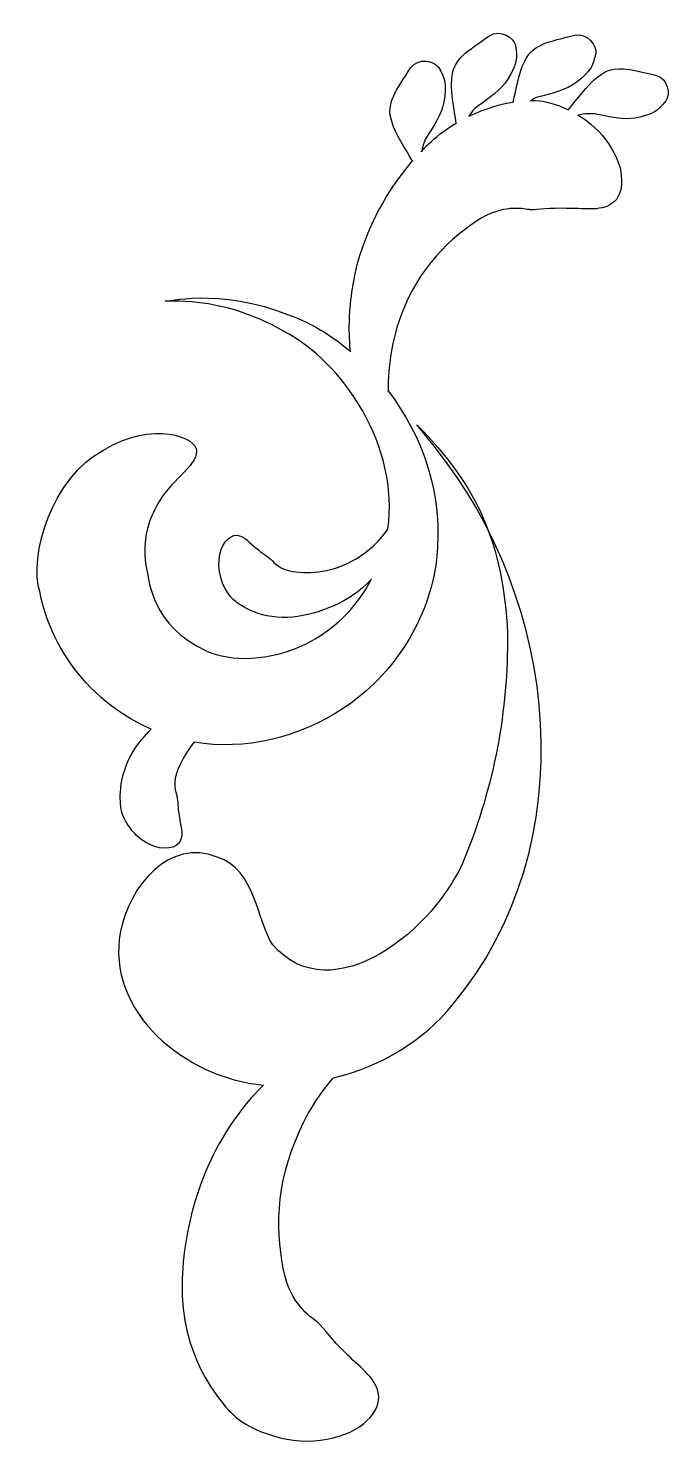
# Model space of a CAD drawing. Header units: centimetres. Extents: x -4.9 to 4.8, y -10.7 to 10.8.
import ezdxf

# ---------------------------------------------------------------- set-up
doc = ezdxf.new("R2010")
doc.units = ezdxf.units.CM
doc.header["$MEASUREMENT"] = 0
doc.layers.add('Camada 1', color=7, linetype='Continuous')

msp = doc.modelspace()

# ---------------------------------------------------------------- linework, layer by layer
at = {"layer": 'Camada 1'}
for points, knots in [([(0.91054, 8.81559), (0.46043, 8.29341), (0.08274, 7.57207), (-0.01013, 6.82164), (-0.01013, 6.82164), (-0.05783, 6.50964), (-0.06082, 6.20275), (-0.03175, 5.91298), (-0.03175, 5.91298), (-0.03175, 5.91298), (-0.05339, 5.93928), (-0.05339, 5.93928), (-0.05339, 5.93928), (-0.34115, 6.1783), (-0.64537, 6.35671), (-0.93387, 6.46313), (-0.93387, 6.46313), (-2.0606, 6.91671), (-2.85265, 6.65535), (-2.83903, 6.68863), (-2.83903, 6.68863), (-2.85694, 6.66177), (-2.02734, 6.79478), (-1.04899, 6.23037), (-1.04899, 6.23037), (-0.14533, 5.76547), (0.71234, 4.47766), (0.53473, 3.2192), (0.53473, 3.2192), (0.53473, 3.2192), (0.53232, 3.21626), (0.53232, 3.21626), (0.53232, 3.21626), (0.39516, 3.02595), (0.19963, 2.84195), (-0.03055, 2.72699), (-0.03055, 2.72699), (-0.349, 2.55647), (-0.70751, 2.54025), (-0.9599, 2.58758), (-0.9599, 2.58758), (-1.15469, 2.6383), (-1.2229, 2.75297), (-1.24464, 2.76789), (-1.24464, 2.76789), (-1.28472, 2.80456), (-1.37468, 2.85486), (-1.46374, 2.935), (-1.46374, 2.935), (-1.55841, 3.00832), (-1.64323, 3.12087), (-1.75962, 3.12854), (-1.75962, 3.12854), (-1.87133, 3.13878), (-2.01071, 2.99215), (-2.02775, 2.7568), (-2.02775, 2.7568), (-2.05633, 2.52489), (-1.92843, 2.25121), (-1.80651, 2.14805), (-1.80651, 2.14805), (-1.75494, 2.10072), (-1.44628, 1.85775), (-0.98376, 1.88161), (-0.98376, 1.88161), (-0.59667, 1.90505), (-0.11839, 2.07259), (0.21242, 2.38718), (0.21242, 2.38718), (0.22274, 2.39641), (0.2329, 2.40573), (0.24293, 2.41512), (0.24293, 2.41512), (0.24293, 2.41512), (0.28624, 2.4624), (0.28624, 2.4624), (0.28624, 2.4624), (0.05851, 2.0224), (-0.31201, 1.67188), (-0.71693, 1.47664), (-0.71693, 1.47664), (-1.25877, 1.21319), (-1.84789, 1.20425), (-2.22344, 1.37393), (-2.22344, 1.37393), (-3.0428, 1.75078), (-3.09482, 2.45928), (-3.11485, 2.55223), (-3.11485, 2.55223), (-3.17623, 2.80033), (-3.19671, 3.18654), (-2.97674, 3.57024), (-2.97674, 3.57024), (-2.78447, 3.95603), (-2.35944, 4.176), (-2.37053, 4.40492), (-2.37053, 4.40492), (-2.35518, 4.61722), (-3.02746, 4.88109), (-3.78116, 4.42283), (-3.78116, 4.42283), (-4.5566, 4.02046), (-4.92239, 2.82084), (-4.74591, 2.25514), (-4.74591, 2.25514), (-4.71562, 2.11703), (-4.63931, 1.72185), (-4.32641, 1.2512), (-4.32641, 1.2512), (-4.0809, 0.86705), (-3.65117, 0.44398), (-3.05966, 0.18498), (-3.05966, 0.18498), (-3.05966, 0.18498), (-3.05895, 0.18641), (-3.05895, 0.18641), (-3.05895, 0.18641), (-3.15904, 0.08507), (-3.24583, -0.02224), (-3.31565, -0.12908), (-3.31565, -0.12908), (-3.58082, -0.54178), (-3.52922, -0.95741), (-3.51345, -1.02943), (-3.51345, -1.02943), (-3.48659, -1.19739), (-3.31096, -1.46295), (-3.08845, -1.56143), (-3.08845, -1.56143), (-2.87017, -1.67226), (-2.66641, -1.62287), (-2.61696, -1.51457), (-2.61696, -1.51457), (-2.56198, -1.40331), (-2.61738, -1.26478), (-2.63273, -1.13688), (-2.63273, -1.13688), (-2.65617, -1.01327), (-2.65361, -0.90325), (-2.66554, -0.84573), (-2.66554, -0.84573), (-2.66723, -0.8176), (-2.73333, -0.69354), (-2.67536, -0.48632), (-2.67536, -0.48632), (-2.62303, -0.33725), (-2.53241, -0.16676), (-2.40316, -0.01055), (-2.40316, -0.01055), (-2.40316, -0.01055), (-2.40348, -0.01314), (-2.40348, -0.01314), (-2.40348, -0.01314), (-1.64463, -0.14265), (-0.81206, 0.05065), (-0.13632, 0.50309), (-0.13632, 0.50309), (0.61909, 1.00485), (1.16731, 1.85572), (1.27259, 2.75864), (1.27259, 2.75864), (1.38678, 3.76408), (1.05219, 4.64774), (0.54747, 5.31105), (0.54747, 5.31105), (0.54747, 5.31105), (0.53937, 5.30478), (0.53937, 5.30478), (0.53937, 5.30478), (0.5322, 5.72835), (0.60647, 6.19214), (0.79133, 6.60727), (0.79133, 6.60727), (1.06203, 7.27058), (1.59061, 7.74678), (2.03654, 7.99191), (2.03654, 7.99191), (2.39801, 8.15987), (2.64741, 8.06991), (2.69898, 8.07459), (2.69898, 8.07459), (2.80764, 8.06906), (3.00846, 8.10401), (3.2455, 8.0942), (3.2455, 8.0942), (3.48296, 8.10187), (3.75363, 8.03708), (3.94204, 8.17093), (3.94204, 8.17093), (4.1245, 8.29581), (4.1535, 8.69613), (3.88407, 9.07766), (3.88407, 9.07766), (3.77215, 9.25318), (3.60202, 9.40159), (3.4197, 9.51237), (3.4197, 9.51237), (3.4197, 9.51237), (3.41854, 9.51033), (3.41854, 9.51033), (3.41854, 9.51033), (3.5198, 9.53033), (3.63161, 9.54189), (3.7153, 9.52192), (3.7153, 9.52192), (3.87344, 9.48483), (4.13136, 9.43453), (4.28566, 9.46522), (4.28566, 9.46522), (4.57215, 9.52319), (4.63097, 9.57179), (4.75545, 9.7261), (4.75545, 9.7261), (4.82707, 9.81479), (4.79085, 10.07567), (4.59898, 10.11959), (4.59898, 10.11959), (4.43655, 10.1588), (4.20681, 10.20952), (4.11389, 10.21383), (4.11389, 10.21383), (3.90072, 10.22492), (3.81798, 10.17375), (3.6718, 10.05098), (3.6718, 10.05098), (3.58499, 9.97967), (3.40092, 9.75033), (3.27911, 9.59378), (3.27911, 9.59378), (3.27911, 9.59378), (3.27265, 9.59256), (3.27265, 9.59256), (3.27265, 9.59256), (3.09342, 9.67953), (2.91422, 9.72877), (2.77656, 9.7308), (2.77656, 9.7308), (2.76095, 9.73167), (2.7369, 9.73223), (2.70549, 9.73157), (2.70549, 9.73157), (2.70549, 9.73157), (2.70247, 9.72133), (2.70247, 9.72133), (2.70247, 9.72133), (2.78401, 9.78462), (2.76764, 9.77517), (2.8514, 9.7948), (2.8514, 9.7948), (3.00938, 9.8325), (3.26248, 9.90315), (3.38665, 9.99975), (3.38665, 9.99975), (3.61678, 10.17998), (3.64756, 10.24981), (3.6897, 10.44354), (3.6897, 10.44354), (3.71396, 10.5549), (3.56466, 10.77189), (3.37347, 10.72516), (3.37347, 10.72516), (3.2107, 10.68743), (2.98257, 10.6298), (2.89759, 10.59197), (2.89759, 10.59197), (2.70206, 10.50635), (2.65105, 10.42351), (2.57538, 10.24825), (2.57538, 10.24825), (2.53318, 10.15342), (2.47727, 9.90072), (2.43846, 9.70937), (2.43846, 9.70937), (2.25672, 9.67968), (2.01425, 9.61473), (1.76631, 9.49522), (1.76631, 9.49522), (1.81997, 9.58341), (1.84976, 9.61309), (1.92106, 9.66127), (1.92106, 9.66127), (2.05523, 9.75276), (2.26661, 9.90895), (2.34823, 10.04343), (2.34823, 10.04343), (2.49907, 10.29381), (2.50296, 10.37001), (2.47335, 10.56604), (2.47335, 10.56604), (2.45634, 10.67875), (2.23956, 10.82832), (2.07753, 10.71654), (2.07753, 10.71654), (1.93889, 10.6233), (1.74625, 10.48818), (1.68028, 10.42259), (1.68028, 10.42259), (1.52809, 10.27294), (1.50991, 10.17735), (1.50166, 9.98664), (1.50166, 9.98664), (1.49557, 9.87446), (1.54026, 9.58381), (1.57339, 9.38823), (1.57339, 9.38823), (1.57339, 9.38823), (1.57453, 9.39183), (1.57453, 9.39183), (1.57453, 9.39183), (1.4443, 9.31383), (1.3127, 9.21824), (1.18477, 9.10116), (1.18477, 9.10116), (1.13445, 9.05443), (1.08441, 9.00504), (1.03502, 8.95318), (1.03502, 8.95318), (1.03502, 8.95318), (1.04997, 8.95747), (1.04997, 8.95747), (1.04997, 8.95747), (1.06651, 9.05936), (1.0849, 9.11916), (1.13278, 9.19065), (1.13278, 9.19065), (1.22263, 9.32596), (1.35961, 9.55022), (1.38458, 9.70553), (1.38458, 9.70553), (1.43004, 9.9943), (1.40493, 10.06632), (1.30367, 10.23679), (1.30367, 10.23679), (1.24549, 10.33482), (0.98831, 10.3917), (0.88031, 10.22716), (0.88031, 10.22716), (0.78702, 10.08857), (0.65938, 9.89087), (0.623, 9.80526), (0.623, 9.80526), (0.53839, 9.60931), (0.55752, 9.51393), (0.6217, 9.33414), (0.6217, 9.33414), (0.65787, 9.22918), (0.80564, 8.9814), (0.90983, 8.81278), (0.90983, 8.81278), (0.90983, 8.81278), (0.91054, 8.81559), (0.91054, 8.81559)], [0, 0, 0, 0, 0.01123596, 0.01123596, 0.01123596, 0.01123596, 0.02247191, 0.02247191, 0.02247191, 0.02247191, 0.03370787, 0.03370787, 0.03370787, 0.03370787, 0.04494382, 0.04494382, 0.04494382, 0.04494382, 0.05617978, 0.05617978, 0.05617978, 0.05617978, 0.06741573, 0.06741573, 0.06741573, 0.06741573, 0.07865169, 0.07865169, 0.07865169, 0.07865169, 0.08988764, 0.08988764, 0.08988764, 0.08988764, 0.1011236, 0.1011236, 0.1011236, 0.1011236, 0.11235955, 0.11235955, 0.11235955, 0.11235955, 0.12359551, 0.12359551, 0.12359551, 0.12359551, 0.13483146, 0.13483146, 0.13483146, 0.13483146, 0.14606742, 0.14606742, 0.14606742, 0.14606742, 0.15730337, 0.15730337, 0.15730337, 0.15730337, 0.16853933, 0.16853933, 0.16853933, 0.16853933, 0.17977528, 0.17977528, 0.17977528, 0.17977528, 0.19101124, 0.19101124, 0.19101124, 0.19101124, 0.20224719, 0.20224719, 0.20224719, 0.20224719, 0.21348315, 0.21348315, 0.21348315, 0.21348315, 0.2247191, 0.2247191, 0.2247191, 0.2247191, 0.23595506, 0.23595506, 0.23595506, 0.23595506, 0.24719101, 0.24719101, 0.24719101, 0.24719101, 0.25842697, 0.25842697, 0.25842697, 0.25842697, 0.26966292, 0.26966292, 0.26966292, 0.26966292, 0.28089888, 0.28089888, 0.28089888, 0.28089888, 0.29213483, 0.29213483, 0.29213483, 0.29213483, 0.30337079, 0.30337079, 0.30337079, 0.30337079, 0.31460674, 0.31460674, 0.31460674, 0.31460674, 0.3258427, 0.3258427, 0.3258427, 0.3258427, 0.33707865, 0.33707865, 0.33707865, 0.33707865, 0.34831461, 0.34831461, 0.34831461, 0.34831461, 0.35955056, 0.35955056, 0.35955056, 0.35955056, 0.37078652, 0.37078652, 0.37078652, 0.37078652, 0.38202247, 0.38202247, 0.38202247, 0.38202247, 0.39325843, 0.39325843, 0.39325843, 0.39325843, 0.40449438, 0.40449438, 0.40449438, 0.40449438, 0.41573034, 0.41573034, 0.41573034, 0.41573034, 0.42696629, 0.42696629, 0.42696629, 0.42696629, 0.43820225, 0.43820225, 0.43820225, 0.43820225, 0.4494382, 0.4494382, 0.4494382, 0.4494382, 0.46067416, 0.46067416, 0.46067416, 0.46067416, 0.47191011, 0.47191011, 0.47191011, 0.47191011, 0.48314607, 0.48314607, 0.48314607, 0.48314607, 0.49438202, 0.49438202, 0.49438202, 0.49438202, 0.50561798, 0.50561798, 0.50561798, 0.50561798, 0.51685393, 0.51685393, 0.51685393, 0.51685393, 0.52808989, 0.52808989, 0.52808989, 0.52808989, 0.53932584, 0.53932584, 0.53932584, 0.53932584, 0.5505618, 0.5505618, 0.5505618, 0.5505618, 0.56179775, 0.56179775, 0.56179775, 0.56179775, 0.57303371, 0.57303371, 0.57303371, 0.57303371, 0.58426966, 0.58426966, 0.58426966, 0.58426966, 0.59550562, 0.59550562, 0.59550562, 0.59550562, 0.60674157, 0.60674157, 0.60674157, 0.60674157, 0.61797753, 0.61797753, 0.61797753, 0.61797753, 0.62921348, 0.62921348, 0.62921348, 0.62921348, 0.64044944, 0.64044944, 0.64044944, 0.64044944, 0.65168539, 0.65168539, 0.65168539, 0.65168539, 0.66292135, 0.66292135, 0.66292135, 0.66292135, 0.6741573, 0.6741573, 0.6741573, 0.6741573, 0.68539326, 0.68539326, 0.68539326, 0.68539326, 0.69662921, 0.69662921, 0.69662921, 0.69662921, 0.70786517, 0.70786517, 0.70786517, 0.70786517, 0.71910112, 0.71910112, 0.71910112, 0.71910112, 0.73033708, 0.73033708, 0.73033708, 0.73033708, 0.74157303, 0.74157303, 0.74157303, 0.74157303, 0.75280899, 0.75280899, 0.75280899, 0.75280899, 0.76404494, 0.76404494, 0.76404494, 0.76404494, 0.7752809, 0.7752809, 0.7752809, 0.7752809, 0.78651685, 0.78651685, 0.78651685, 0.78651685, 0.79775281, 0.79775281, 0.79775281, 0.79775281, 0.80898876, 0.80898876, 0.80898876, 0.80898876, 0.82022472, 0.82022472, 0.82022472, 0.82022472, 0.83146067, 0.83146067, 0.83146067, 0.83146067, 0.84269663, 0.84269663, 0.84269663, 0.84269663, 0.85393258, 0.85393258, 0.85393258, 0.85393258, 0.86516854, 0.86516854, 0.86516854, 0.86516854, 0.87640449, 0.87640449, 0.87640449, 0.87640449, 0.88764045, 0.88764045, 0.88764045, 0.88764045, 0.8988764, 0.8988764, 0.8988764, 0.8988764, 0.91011236, 0.91011236, 0.91011236, 0.91011236, 0.92134831, 0.92134831, 0.92134831, 0.92134831, 0.93258427, 0.93258427, 0.93258427, 0.93258427, 0.94382022, 0.94382022, 0.94382022, 0.94382022, 0.95505618, 0.95505618, 0.95505618, 0.95505618, 0.96629213, 0.96629213, 0.96629213, 0.96629213, 0.97752809, 0.97752809, 0.97752809, 0.97752809, 1, 1, 1, 1]), ([(0.90683, 8.82157), (0.90807, 8.81956), (0.90932, 8.81757), (0.91053, 8.81559), (0.91053, 8.81559), (0.91053, 8.81559), (0.90683, 8.82157), (0.90683, 8.82157)], [0, 0, 0, 0, 0.33333333, 0.33333333, 0.33333333, 0.33333333, 1, 1, 1, 1]), ([(0.90683, 8.82157), (0.90683, 8.82157), (0.90683, 8.82157), (0.90683, 8.82157), (0.90683, 8.82157), (0.90683, 8.82157), (0.90683, 8.82157), (0.90683, 8.82157)], [0, 0, 0, 0, 0.33333333, 0.33333333, 0.33333333, 0.33333333, 1, 1, 1, 1]), ([(0.91054, 8.81559), (0.91054, 8.81559), (0.91054, 8.81559), (0.91054, 8.81559), (0.91054, 8.81559), (0.91054, 8.81559), (0.91054, 8.81559), (0.91054, 8.81559)], [0, 0, 0, 0, 0.33333333, 0.33333333, 0.33333333, 0.33333333, 1, 1, 1, 1]), ([(-0.29871, -5.12092), (-0.49069, -5.34269), (-0.70204, -5.63778), (-0.87767, -6.09202), (-0.87767, -6.09202), (-1.19697, -6.84743), (-1.15903, -7.66169), (-0.99874, -8.22139), (-0.99874, -8.22139), (-0.84227, -8.65237), (-0.56858, -8.78027), (-0.53022, -8.82715), (-0.53022, -8.82715), (-0.43817, -8.91158), (-0.30427, -9.10171), (-0.10649, -9.28718), (-0.10649, -9.28718), (0.07898, -9.48623), (0.3514, -9.65336), (0.39355, -9.91599), (0.39355, -9.91599), (0.44041, -10.16451), (0.13778, -10.51109), (-0.38993, -10.59891), (-0.38993, -10.59891), (-0.90917, -10.71234), (-1.55463, -10.4813), (-1.81381, -10.22632), (-1.81381, -10.22632), (-1.93017, -10.12147), (-2.54321, -9.4739), (-2.58711, -8.42313), (-2.58711, -8.42313), (-2.61569, -7.54405), (-2.33816, -6.42931), (-1.69827, -5.61468), (-1.69827, -5.61468), (-1.53645, -5.39576), (-1.41146, -5.28181), (-1.35235, -5.22079), (-1.35235, -5.22079), (-2.5443, -5.11316), (-3.75493, -4.10634), (-3.52453, -2.89055), (-3.52453, -2.89055), (-3.39623, -2.20978), (-2.78449, -1.46251), (-2.05596, -1.7575), (-2.05596, -1.7575), (-1.46509, -1.94803), (-1.457, -2.73244), (-1.21146, -3.09309), (-1.21146, -3.09309), (-0.30984, -4.12605), (1.26366, -2.8561), (1.70525, -1.76427), (1.70525, -1.76427), (2.14737, -0.67173), (2.36263, 0.4631), (2.35073, 1.64139), (2.35073, 1.64139), (2.29146, 2.98465), (1.89557, 3.88387), (0.97897, 4.80213), (0.97897, 4.80213), (0.99389, 4.77911), (0.88377, 4.92005), (1.23726, 4.48265), (1.23726, 4.48265), (3.14578, 2.11796), (3.54607, -1.56401), (1.5173, -4.00241), (1.5173, -4.00241), (1.071, -4.54708), (0.44534, -4.93316), (-0.2889, -5.11183), (-0.2889, -5.11183), (-0.2889, -5.11183), (-0.29871, -5.12092), (-0.29871, -5.12092)], [0, 0, 0, 0, 0.04761905, 0.04761905, 0.04761905, 0.04761905, 0.0952381, 0.0952381, 0.0952381, 0.0952381, 0.14285714, 0.14285714, 0.14285714, 0.14285714, 0.19047619, 0.19047619, 0.19047619, 0.19047619, 0.23809524, 0.23809524, 0.23809524, 0.23809524, 0.28571429, 0.28571429, 0.28571429, 0.28571429, 0.33333333, 0.33333333, 0.33333333, 0.33333333, 0.38095238, 0.38095238, 0.38095238, 0.38095238, 0.42857143, 0.42857143, 0.42857143, 0.42857143, 0.47619048, 0.47619048, 0.47619048, 0.47619048, 0.52380952, 0.52380952, 0.52380952, 0.52380952, 0.57142857, 0.57142857, 0.57142857, 0.57142857, 0.61904762, 0.61904762, 0.61904762, 0.61904762, 0.66666667, 0.66666667, 0.66666667, 0.66666667, 0.71428571, 0.71428571, 0.71428571, 0.71428571, 0.76190476, 0.76190476, 0.76190476, 0.76190476, 0.80952381, 0.80952381, 0.80952381, 0.80952381, 0.85714286, 0.85714286, 0.85714286, 0.85714286, 0.9047619, 0.9047619, 0.9047619, 0.9047619, 1, 1, 1, 1])]:
    msp.add_open_spline(points, degree=3, knots=knots, dxfattribs=at)

doc.saveas('drawing.dxf')
